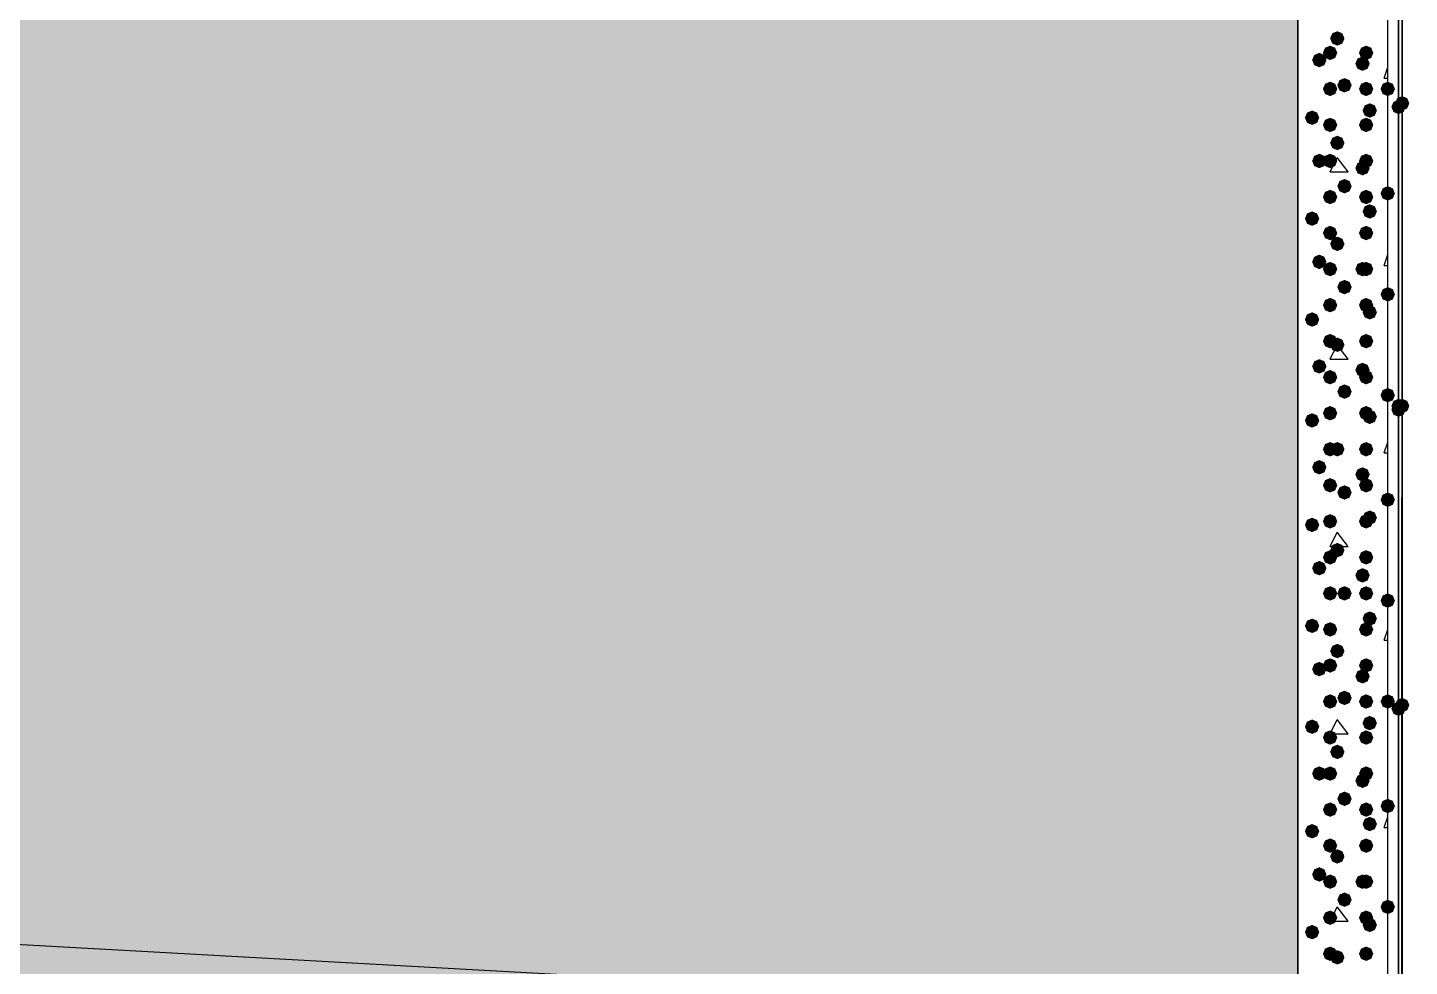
# Model space of a CAD drawing. Header units: millimetres. Extents: x 0 to 420, y 0 to 297.
# Drawn here: x 364.68 to 380.92, y 205.55 to 216.58 of the extents above; entities that cross this region are included whole.
import ezdxf

# ---------------------------------------------------------------- set-up
doc = ezdxf.new("R2010")
doc.units = ezdxf.units.MM
doc.layers.get('0').update_dxf_attribs({"linetype": 'CONTINUOUS'})

msp = doc.modelspace()

# ---------------------------------------------------------------- hatches: boundary and pattern name
at = {"true_color": 0x000007}
h = msp.add_hatch(color=0, dxfattribs=at)
h.paths.add_polyline_path([(380.788333, 226.271667), (380.788333, 82.677)], flags=0)
h.paths.add_polyline_path([(380.788333, 82.677), (380.788333, 226.271667)], flags=0)
at = {"true_color": 0x000008}
h = msp.add_hatch(color=0, dxfattribs=at)
h.paths.add_polyline_path([(379.603, 224.070333), (33.528, 224.070333), (379.603, 204.978)], flags=0)
h.paths.add_polyline_path([(33.528, 224.070333), (379.603, 204.978), (33.528, 204.978)], flags=0)
for points in [[(380.153333, 216.450333), (380.128462, 216.390537), (380.068667, 216.365667), (380.008871, 216.390537), (379.984, 216.450333), (380.008871, 216.510129), (380.068667, 216.535), (380.128462, 216.510129)], [(379.941667, 216.196333), (379.916796, 216.136537), (379.857, 216.111667), (379.797204, 216.136537), (379.772333, 216.196333), (379.797204, 216.256129), (379.857, 216.281), (379.916796, 216.256129)], [(380.068667, 216.281), (380.043796, 216.221204), (379.984, 216.196333), (379.924204, 216.221204), (379.899333, 216.281), (379.924204, 216.340796), (379.984, 216.365667), (380.043796, 216.340796)], [(380.492, 216.281), (380.467129, 216.221204), (380.407333, 216.196333), (380.347538, 216.221204), (380.322667, 216.281), (380.347537, 216.340796), (380.407333, 216.365667), (380.467129, 216.340796)], [(380.449667, 216.154), (380.424796, 216.094204), (380.365, 216.069333), (380.305204, 216.094204), (380.280333, 216.154), (380.305204, 216.213796), (380.365, 216.238667), (380.424796, 216.213796)], [(380.068667, 215.857667), (380.043796, 215.797871), (379.984, 215.773), (379.924204, 215.797871), (379.899333, 215.857667), (379.924204, 215.917462), (379.984, 215.942333), (380.043796, 215.917463)], [(380.238, 215.9), (380.213129, 215.840204), (380.153333, 215.815333), (380.093538, 215.840204), (380.068667, 215.9), (380.093537, 215.959796), (380.153333, 215.984667), (380.213129, 215.959796)], [(380.492, 215.857667), (380.467129, 215.797871), (380.407333, 215.773), (380.347538, 215.797871), (380.322667, 215.857667), (380.347537, 215.917462), (380.407333, 215.942333), (380.467129, 215.917463)], [(380.746, 215.857667), (380.721129, 215.797871), (380.661333, 215.773), (380.601537, 215.797871), (380.576667, 215.857667), (380.601537, 215.917462), (380.661333, 215.942333), (380.721129, 215.917463)], [(379.857, 215.519), (379.832129, 215.459204), (379.772333, 215.434333), (379.712538, 215.459204), (379.687667, 215.519), (379.712537, 215.578796), (379.772333, 215.603667), (379.832129, 215.578796)], [(380.534333, 215.603667), (380.509462, 215.543871), (380.449667, 215.519), (380.389871, 215.543871), (380.365, 215.603667), (380.389871, 215.663462), (380.449667, 215.688333), (380.509462, 215.663463)], [(380.068667, 215.434333), (380.043796, 215.374537), (379.984, 215.349667), (379.924204, 215.374537), (379.899333, 215.434333), (379.924204, 215.494129), (379.984, 215.519), (380.043796, 215.494129)], [(380.492, 215.434333), (380.467129, 215.374537), (380.407333, 215.349667), (380.347538, 215.374537), (380.322667, 215.434333), (380.347537, 215.494129), (380.407333, 215.519), (380.467129, 215.494129)], [(380.153333, 215.222667), (380.128462, 215.162871), (380.068667, 215.138), (380.008871, 215.162871), (379.984, 215.222667), (380.008871, 215.282462), (380.068667, 215.307333), (380.128462, 215.282463)], [(379.941667, 215.011), (379.916796, 214.951204), (379.857, 214.926333), (379.797204, 214.951204), (379.772333, 215.011), (379.797204, 215.070796), (379.857, 215.095667), (379.916796, 215.070796)], [(380.068667, 215.011), (380.043796, 214.951204), (379.984, 214.926333), (379.924204, 214.951204), (379.899333, 215.011), (379.924204, 215.070796), (379.984, 215.095667), (380.043796, 215.070796)], [(380.449667, 214.926333), (380.424796, 214.866537), (380.365, 214.841667), (380.305204, 214.866537), (380.280333, 214.926333), (380.305204, 214.986129), (380.365, 215.011), (380.424796, 214.986129)], [(380.492, 215.011), (380.467129, 214.951204), (380.407333, 214.926333), (380.347538, 214.951204), (380.322667, 215.011), (380.347537, 215.070796), (380.407333, 215.095667), (380.467129, 215.070796)], [(380.238, 214.714667), (380.213129, 214.654871), (380.153333, 214.63), (380.093538, 214.654871), (380.068667, 214.714667), (380.093537, 214.774462), (380.153333, 214.799333), (380.213129, 214.774463)], [(380.068667, 214.587667), (380.043796, 214.527871), (379.984, 214.503), (379.924204, 214.527871), (379.899333, 214.587667), (379.924204, 214.647462), (379.984, 214.672333), (380.043796, 214.647463)], [(380.492, 214.587667), (380.467129, 214.527871), (380.407333, 214.503), (380.347538, 214.527871), (380.322667, 214.587667), (380.347537, 214.647462), (380.407333, 214.672333), (380.467129, 214.647463)], [(380.746, 214.63), (380.721129, 214.570204), (380.661333, 214.545333), (380.601537, 214.570204), (380.576667, 214.63), (380.601537, 214.689796), (380.661333, 214.714667), (380.721129, 214.689796)], [(380.534333, 214.418333), (380.509462, 214.358537), (380.449667, 214.333667), (380.389871, 214.358537), (380.365, 214.418333), (380.389871, 214.478129), (380.449667, 214.503), (380.509462, 214.478129)], [(379.857, 214.333667), (379.832129, 214.273871), (379.772333, 214.249), (379.712538, 214.273871), (379.687667, 214.333667), (379.712537, 214.393462), (379.772333, 214.418333), (379.832129, 214.393463)], [(380.068667, 214.164333), (380.043796, 214.104537), (379.984, 214.079667), (379.924204, 214.104537), (379.899333, 214.164333), (379.924204, 214.224129), (379.984, 214.249), (380.043796, 214.224129)], [(380.492, 214.164333), (380.467129, 214.104537), (380.407333, 214.079667), (380.347538, 214.104537), (380.322667, 214.164333), (380.347537, 214.224129), (380.407333, 214.249), (380.467129, 214.224129)], [(380.153333, 214.037333), (380.128462, 213.977537), (380.068667, 213.952667), (380.008871, 213.977537), (379.984, 214.037333), (380.008871, 214.097129), (380.068667, 214.122), (380.128462, 214.097129)], [(379.941667, 213.825667), (379.916796, 213.765871), (379.857, 213.741), (379.797204, 213.765871), (379.772333, 213.825667), (379.797204, 213.885462), (379.857, 213.910333), (379.916796, 213.885463)], [(380.068667, 213.741), (380.043796, 213.681204), (379.984, 213.656333), (379.924204, 213.681204), (379.899333, 213.741), (379.924204, 213.800796), (379.984, 213.825667), (380.043796, 213.800796)], [(380.449667, 213.741), (380.424796, 213.681204), (380.365, 213.656333), (380.305204, 213.681204), (380.280333, 213.741), (380.305204, 213.800796), (380.365, 213.825667), (380.424796, 213.800796)], [(380.492, 213.741), (380.467129, 213.681204), (380.407333, 213.656333), (380.347538, 213.681204), (380.322667, 213.741), (380.347537, 213.800796), (380.407333, 213.825667), (380.467129, 213.800796)], [(380.238, 213.529333), (380.213129, 213.469538), (380.153333, 213.444667), (380.093538, 213.469538), (380.068667, 213.529333), (380.093537, 213.589129), (380.153333, 213.614), (380.213129, 213.589129)], [(380.746, 213.444667), (380.721129, 213.384871), (380.661333, 213.36), (380.601537, 213.384871), (380.576667, 213.444667), (380.601537, 213.504462), (380.661333, 213.529333), (380.721129, 213.504463)], [(380.068667, 213.317667), (380.043796, 213.257871), (379.984, 213.233), (379.924204, 213.257871), (379.899333, 213.317667), (379.924204, 213.377462), (379.984, 213.402333), (380.043796, 213.377463)], [(380.492, 213.317667), (380.467129, 213.257871), (380.407333, 213.233), (380.347538, 213.257871), (380.322667, 213.317667), (380.347537, 213.377462), (380.407333, 213.402333), (380.467129, 213.377463)], [(379.857, 213.148333), (379.832129, 213.088537), (379.772333, 213.063667), (379.712538, 213.088537), (379.687667, 213.148333), (379.712537, 213.208129), (379.772333, 213.233), (379.832129, 213.208129)], [(380.534333, 213.233), (380.509462, 213.173204), (380.449667, 213.148333), (380.389871, 213.173204), (380.365, 213.233), (380.389871, 213.292796), (380.449667, 213.317667), (380.509462, 213.292796)], [(380.068667, 212.894333), (380.043796, 212.834537), (379.984, 212.809667), (379.924204, 212.834537), (379.899333, 212.894333), (379.924204, 212.954129), (379.984, 212.979), (380.043796, 212.954129)], [(380.153333, 212.852), (380.128462, 212.792204), (380.068667, 212.767333), (380.008871, 212.792204), (379.984, 212.852), (380.008871, 212.911796), (380.068667, 212.936667), (380.128462, 212.911796)], [(380.492, 212.894333), (380.467129, 212.834537), (380.407333, 212.809667), (380.347538, 212.834537), (380.322667, 212.894333), (380.347537, 212.954129), (380.407333, 212.979), (380.467129, 212.954129)], [(379.941667, 212.598), (379.916796, 212.538204), (379.857, 212.513333), (379.797204, 212.538204), (379.772333, 212.598), (379.797204, 212.657796), (379.857, 212.682667), (379.916796, 212.657796)], [(380.068667, 212.471), (380.043796, 212.411204), (379.984, 212.386333), (379.924204, 212.411204), (379.899333, 212.471), (379.924204, 212.530796), (379.984, 212.555667), (380.043796, 212.530796)], [(380.449667, 212.555667), (380.424796, 212.495871), (380.365, 212.471), (380.305204, 212.495871), (380.280333, 212.555667), (380.305204, 212.615462), (380.365, 212.640333), (380.424796, 212.615463)], [(380.492, 212.471), (380.467129, 212.411204), (380.407333, 212.386333), (380.347538, 212.411204), (380.322667, 212.471), (380.347537, 212.530796), (380.407333, 212.555667), (380.467129, 212.530796)], [(380.238, 212.301667), (380.213129, 212.241871), (380.153333, 212.217), (380.093538, 212.241871), (380.068667, 212.301667), (380.093537, 212.361462), (380.153333, 212.386333), (380.213129, 212.361463)], [(380.746, 212.259333), (380.721129, 212.199537), (380.661333, 212.174667), (380.601537, 212.199537), (380.576667, 212.259333), (380.601537, 212.319129), (380.661333, 212.344), (380.721129, 212.319129)], [(379.857, 211.963), (379.832129, 211.903204), (379.772333, 211.878333), (379.712538, 211.903204), (379.687667, 211.963), (379.712537, 212.022796), (379.772333, 212.047667), (379.832129, 212.022796)], [(380.068667, 212.047667), (380.043796, 211.987871), (379.984, 211.963), (379.924204, 211.987871), (379.899333, 212.047667), (379.924204, 212.107462), (379.984, 212.132333), (380.043796, 212.107463)], [(380.492, 212.047667), (380.467129, 211.987871), (380.407333, 211.963), (380.347538, 211.987871), (380.322667, 212.047667), (380.347537, 212.107462), (380.407333, 212.132333), (380.467129, 212.107463)], [(380.534333, 212.005333), (380.509462, 211.945537), (380.449667, 211.920667), (380.389871, 211.945537), (380.365, 212.005333), (380.389871, 212.065129), (380.449667, 212.09), (380.509462, 212.065129)], [(380.068667, 211.624333), (380.043796, 211.564537), (379.984, 211.539667), (379.924204, 211.564537), (379.899333, 211.624333), (379.924204, 211.684129), (379.984, 211.709), (380.043796, 211.684129)], [(380.153333, 211.624333), (380.128462, 211.564537), (380.068667, 211.539667), (380.008871, 211.564537), (379.984, 211.624333), (380.008871, 211.684129), (380.068667, 211.709), (380.128462, 211.684129)], [(380.492, 211.624333), (380.467129, 211.564537), (380.407333, 211.539667), (380.347538, 211.564537), (380.322667, 211.624333), (380.347537, 211.684129), (380.407333, 211.709), (380.467129, 211.684129)], [(379.941667, 211.412667), (379.916796, 211.352871), (379.857, 211.328), (379.797204, 211.352871), (379.772333, 211.412667), (379.797204, 211.472462), (379.857, 211.497333), (379.916796, 211.472463)], [(380.449667, 211.328), (380.424796, 211.268204), (380.365, 211.243333), (380.305204, 211.268204), (380.280333, 211.328), (380.305204, 211.387796), (380.365, 211.412667), (380.424796, 211.387796)], [(380.068667, 211.201), (380.043796, 211.141204), (379.984, 211.116333), (379.924204, 211.141204), (379.899333, 211.201), (379.924204, 211.260796), (379.984, 211.285667), (380.043796, 211.260796)], [(380.492, 211.201), (380.467129, 211.141204), (380.407333, 211.116333), (380.347538, 211.141204), (380.322667, 211.201), (380.347537, 211.260796), (380.407333, 211.285667), (380.467129, 211.260796)], [(380.238, 211.116333), (380.213129, 211.056537), (380.153333, 211.031667), (380.093538, 211.056537), (380.068667, 211.116333), (380.093537, 211.176129), (380.153333, 211.201), (380.213129, 211.176129)], [(380.746, 211.031667), (380.721129, 210.971871), (380.661333, 210.947), (380.601537, 210.971871), (380.576667, 211.031667), (380.601537, 211.091462), (380.661333, 211.116333), (380.721129, 211.091463)], [(380.534333, 210.82), (380.509462, 210.760204), (380.449667, 210.735333), (380.389871, 210.760204), (380.365, 210.82), (380.389871, 210.879796), (380.449667, 210.904667), (380.509462, 210.879796)], [(379.857, 210.735333), (379.832129, 210.675537), (379.772333, 210.650667), (379.712538, 210.675537), (379.687667, 210.735333), (379.712537, 210.795129), (379.772333, 210.82), (379.832129, 210.795129)], [(380.068667, 210.777667), (380.043796, 210.717871), (379.984, 210.693), (379.924204, 210.717871), (379.899333, 210.777667), (379.924204, 210.837462), (379.984, 210.862333), (380.043796, 210.837463)], [(380.492, 210.777667), (380.467129, 210.717871), (380.407333, 210.693), (380.347538, 210.717871), (380.322667, 210.777667), (380.347537, 210.837462), (380.407333, 210.862333), (380.467129, 210.837463)], [(380.068667, 210.354333), (380.043796, 210.294537), (379.984, 210.269667), (379.924204, 210.294537), (379.899333, 210.354333), (379.924204, 210.414129), (379.984, 210.439), (380.043796, 210.414129)], [(380.153333, 210.439), (380.128462, 210.379204), (380.068667, 210.354333), (380.008871, 210.379204), (379.984, 210.439), (380.008871, 210.498796), (380.068667, 210.523667), (380.128462, 210.498796)], [(380.492, 210.354333), (380.467129, 210.294537), (380.407333, 210.269667), (380.347538, 210.294537), (380.322667, 210.354333), (380.347537, 210.414129), (380.407333, 210.439), (380.467129, 210.414129)], [(379.941667, 210.227333), (379.916796, 210.167537), (379.857, 210.142667), (379.797204, 210.167537), (379.772333, 210.227333), (379.797204, 210.287129), (379.857, 210.312), (379.916796, 210.287129)], [(380.449667, 210.142667), (380.424796, 210.082871), (380.365, 210.058), (380.305204, 210.082871), (380.280333, 210.142667), (380.305204, 210.202462), (380.365, 210.227333), (380.424796, 210.202463)], [(380.068667, 209.931), (380.043796, 209.871204), (379.984, 209.846333), (379.924204, 209.871204), (379.899333, 209.931), (379.924204, 209.990796), (379.984, 210.015667), (380.043796, 209.990796)], [(380.238, 209.931), (380.213129, 209.871204), (380.153333, 209.846333), (380.093538, 209.871204), (380.068667, 209.931), (380.093537, 209.990796), (380.153333, 210.015667), (380.213129, 209.990796)], [(380.492, 209.931), (380.467129, 209.871204), (380.407333, 209.846333), (380.347538, 209.871204), (380.322667, 209.931), (380.347537, 209.990796), (380.407333, 210.015667), (380.467129, 209.990796)], [(380.746, 209.846333), (380.721129, 209.786537), (380.661333, 209.761667), (380.601537, 209.786537), (380.576667, 209.846333), (380.601537, 209.906129), (380.661333, 209.931), (380.721129, 209.906129)], [(379.857, 209.55), (379.832129, 209.490204), (379.772333, 209.465333), (379.712538, 209.490204), (379.687667, 209.55), (379.712537, 209.609796), (379.772333, 209.634667), (379.832129, 209.609796)], [(380.068667, 209.507667), (380.043796, 209.447871), (379.984, 209.423), (379.924204, 209.447871), (379.899333, 209.507667), (379.924204, 209.567462), (379.984, 209.592333), (380.043796, 209.567463)], [(380.492, 209.507667), (380.467129, 209.447871), (380.407333, 209.423), (380.347538, 209.447871), (380.322667, 209.507667), (380.347537, 209.567462), (380.407333, 209.592333), (380.467129, 209.567463)], [(380.534333, 209.634667), (380.509462, 209.574871), (380.449667, 209.55), (380.389871, 209.574871), (380.365, 209.634667), (380.389871, 209.694462), (380.449667, 209.719333), (380.509462, 209.694463)], [(380.153333, 209.253667), (380.128462, 209.193871), (380.068667, 209.169), (380.008871, 209.193871), (379.984, 209.253667), (380.008871, 209.313462), (380.068667, 209.338333), (380.128462, 209.313463)], [(379.941667, 209.042), (379.916796, 208.982204), (379.857, 208.957333), (379.797204, 208.982204), (379.772333, 209.042), (379.797204, 209.101796), (379.857, 209.126667), (379.916796, 209.101796)], [(380.068667, 209.084333), (380.043796, 209.024538), (379.984, 208.999667), (379.924204, 209.024538), (379.899333, 209.084333), (379.924204, 209.144129), (379.984, 209.169), (380.043796, 209.144129)], [(380.492, 209.084333), (380.467129, 209.024538), (380.407333, 208.999667), (380.347538, 209.024538), (380.322667, 209.084333), (380.347537, 209.144129), (380.407333, 209.169), (380.467129, 209.144129)], [(380.449667, 208.957333), (380.424796, 208.897537), (380.365, 208.872667), (380.305204, 208.897537), (380.280333, 208.957333), (380.305204, 209.017129), (380.365, 209.042), (380.424796, 209.017129)], [(380.238, 208.703333), (380.213129, 208.643537), (380.153333, 208.618667), (380.093538, 208.643537), (380.068667, 208.703333), (380.093537, 208.763129), (380.153333, 208.788), (380.213129, 208.763129)], [(380.068667, 208.661), (380.043796, 208.601204), (379.984, 208.576333), (379.924204, 208.601204), (379.899333, 208.661), (379.924204, 208.720796), (379.984, 208.745667), (380.043796, 208.720796)], [(380.492, 208.661), (380.467129, 208.601204), (380.407333, 208.576333), (380.347538, 208.601204), (380.322667, 208.661), (380.347537, 208.720796), (380.407333, 208.745667), (380.467129, 208.720796)], [(380.746, 208.661), (380.721129, 208.601204), (380.661333, 208.576333), (380.601537, 208.601204), (380.576667, 208.661), (380.601537, 208.720796), (380.661333, 208.745667), (380.721129, 208.720796)], [(380.534333, 208.407), (380.509462, 208.347204), (380.449667, 208.322333), (380.389871, 208.347204), (380.365, 208.407), (380.389871, 208.466796), (380.449667, 208.491667), (380.509462, 208.466796)], [(379.857, 208.364667), (379.832129, 208.304871), (379.772333, 208.28), (379.712538, 208.304871), (379.687667, 208.364667), (379.712537, 208.424462), (379.772333, 208.449333), (379.832129, 208.424463)], [(380.068667, 208.237667), (380.043796, 208.177871), (379.984, 208.153), (379.924204, 208.177871), (379.899333, 208.237667), (379.924204, 208.297462), (379.984, 208.322333), (380.043796, 208.297463)], [(380.492, 208.237667), (380.467129, 208.177871), (380.407333, 208.153), (380.347538, 208.177871), (380.322667, 208.237667), (380.347537, 208.297462), (380.407333, 208.322333), (380.467129, 208.297463)], [(380.153333, 208.068333), (380.128462, 208.008537), (380.068667, 207.983667), (380.008871, 208.008537), (379.984, 208.068333), (380.008871, 208.128129), (380.068667, 208.153), (380.128462, 208.128129)], [(379.941667, 207.814333), (379.916796, 207.754537), (379.857, 207.729667), (379.797204, 207.754537), (379.772333, 207.814333), (379.797204, 207.874129), (379.857, 207.899), (379.916796, 207.874129)], [(380.068667, 207.814333), (380.043796, 207.754537), (379.984, 207.729667), (379.924204, 207.754537), (379.899333, 207.814333), (379.924204, 207.874129), (379.984, 207.899), (380.043796, 207.874129)], [(380.449667, 207.729667), (380.424796, 207.669871), (380.365, 207.645), (380.305204, 207.669871), (380.280333, 207.729667), (380.305204, 207.789462), (380.365, 207.814333), (380.424796, 207.789463)], [(380.492, 207.814333), (380.467129, 207.754537), (380.407333, 207.729667), (380.347538, 207.754537), (380.322667, 207.814333), (380.347537, 207.874129), (380.407333, 207.899), (380.467129, 207.874129)], [(380.238, 207.518), (380.213129, 207.458204), (380.153333, 207.433333), (380.093538, 207.458204), (380.068667, 207.518), (380.093537, 207.577796), (380.153333, 207.602667), (380.213129, 207.577796)], [(380.746, 207.433333), (380.721129, 207.373538), (380.661333, 207.348667), (380.601537, 207.373538), (380.576667, 207.433333), (380.601537, 207.493129), (380.661333, 207.518), (380.721129, 207.493129)], [(380.068667, 207.391), (380.043796, 207.331204), (379.984, 207.306333), (379.924204, 207.331204), (379.899333, 207.391), (379.924204, 207.450796), (379.984, 207.475667), (380.043796, 207.450796)], [(380.492, 207.391), (380.467129, 207.331204), (380.407333, 207.306333), (380.347538, 207.331204), (380.322667, 207.391), (380.347537, 207.450796), (380.407333, 207.475667), (380.467129, 207.450796)], [(379.857, 207.137), (379.832129, 207.077204), (379.772333, 207.052333), (379.712538, 207.077204), (379.687667, 207.137), (379.712537, 207.196796), (379.772333, 207.221667), (379.832129, 207.196796)], [(380.534333, 207.221667), (380.509462, 207.161871), (380.449667, 207.137), (380.389871, 207.161871), (380.365, 207.221667), (380.389871, 207.281462), (380.449667, 207.306333), (380.509462, 207.281463)], [(380.068667, 206.967667), (380.043796, 206.907871), (379.984, 206.883), (379.924204, 206.907871), (379.899333, 206.967667), (379.924204, 207.027462), (379.984, 207.052333), (380.043796, 207.027463)], [(380.492, 206.967667), (380.467129, 206.907871), (380.407333, 206.883), (380.347538, 206.907871), (380.322667, 206.967667), (380.347537, 207.027462), (380.407333, 207.052333), (380.467129, 207.027463)], [(380.153333, 206.840667), (380.128462, 206.780871), (380.068667, 206.756), (380.008871, 206.780871), (379.984, 206.840667), (380.008871, 206.900462), (380.068667, 206.925333), (380.128462, 206.900463)], [(379.941667, 206.629), (379.916796, 206.569204), (379.857, 206.544333), (379.797204, 206.569204), (379.772333, 206.629), (379.797204, 206.688796), (379.857, 206.713667), (379.916796, 206.688796)], [(380.068667, 206.544333), (380.043796, 206.484537), (379.984, 206.459667), (379.924204, 206.484537), (379.899333, 206.544333), (379.924204, 206.604129), (379.984, 206.629), (380.043796, 206.604129)], [(380.449667, 206.544333), (380.424796, 206.484537), (380.365, 206.459667), (380.305204, 206.484537), (380.280333, 206.544333), (380.305204, 206.604129), (380.365, 206.629), (380.424796, 206.604129)], [(380.492, 206.544333), (380.467129, 206.484537), (380.407333, 206.459667), (380.347538, 206.484537), (380.322667, 206.544333), (380.347537, 206.604129), (380.407333, 206.629), (380.467129, 206.604129)], [(380.238, 206.332667), (380.213129, 206.272871), (380.153333, 206.248), (380.093538, 206.272871), (380.068667, 206.332667), (380.093537, 206.392462), (380.153333, 206.417333), (380.213129, 206.392463)], [(380.068667, 206.121), (380.043796, 206.061204), (379.984, 206.036333), (379.924204, 206.061204), (379.899333, 206.121), (379.924204, 206.180796), (379.984, 206.205667), (380.043796, 206.180796)], [(380.492, 206.121), (380.467129, 206.061204), (380.407333, 206.036333), (380.347538, 206.061204), (380.322667, 206.121), (380.347537, 206.180796), (380.407333, 206.205667), (380.467129, 206.180796)], [(380.746, 206.248), (380.721129, 206.188204), (380.661333, 206.163333), (380.601537, 206.188204), (380.576667, 206.248), (380.601537, 206.307796), (380.661333, 206.332667), (380.721129, 206.307796)], [(379.857, 205.951667), (379.832129, 205.891871), (379.772333, 205.867), (379.712538, 205.891871), (379.687667, 205.951667), (379.712537, 206.011462), (379.772333, 206.036333), (379.832129, 206.011463)], [(380.534333, 206.036333), (380.509462, 205.976537), (380.449667, 205.951667), (380.389871, 205.976537), (380.365, 206.036333), (380.389871, 206.096129), (380.449667, 206.121), (380.509462, 206.096129)], [(380.068667, 205.697667), (380.043796, 205.637871), (379.984, 205.613), (379.924204, 205.637871), (379.899333, 205.697667), (379.924204, 205.757462), (379.984, 205.782333), (380.043796, 205.757463)], [(380.153333, 205.655333), (380.128462, 205.595537), (380.068667, 205.570667), (380.008871, 205.595537), (379.984, 205.655333), (380.008871, 205.715129), (380.068667, 205.74), (380.128462, 205.715129)], [(380.492, 205.697667), (380.467129, 205.637871), (380.407333, 205.613), (380.347538, 205.637871), (380.322667, 205.697667), (380.347537, 205.757462), (380.407333, 205.782333), (380.467129, 205.757463)]]:
    msp.add_hatch(color=0, dxfattribs=at).paths.add_polyline_path(points, flags=0)
at = {"true_color": 0x0000fe}
for points in [[(380.915333, 215.688333), (380.890463, 215.628537), (380.830667, 215.603667), (380.770871, 215.628537), (380.746, 215.688333), (380.770871, 215.748129), (380.830667, 215.773), (380.890462, 215.748129)], [(380.873, 215.646), (380.848129, 215.586204), (380.788333, 215.561333), (380.728538, 215.586204), (380.703667, 215.646), (380.728537, 215.705796), (380.788333, 215.730667), (380.848129, 215.705796)], [(380.873, 215.646), (380.848129, 215.586204), (380.788333, 215.561333), (380.728538, 215.586204), (380.703667, 215.646), (380.728537, 215.705796), (380.788333, 215.730667), (380.848129, 215.705796)], [(380.873, 215.646), (380.848129, 215.586204), (380.788333, 215.561333), (380.728538, 215.586204), (380.703667, 215.646), (380.728537, 215.705796), (380.788333, 215.730667), (380.848129, 215.705796)], [(380.873, 212.132333), (380.848129, 212.072537), (380.788333, 212.047667), (380.728538, 212.072537), (380.703667, 212.132333), (380.728537, 212.192129), (380.788333, 212.217), (380.848129, 212.192129)], [(380.873, 212.132333), (380.848129, 212.072537), (380.788333, 212.047667), (380.728538, 212.072537), (380.703667, 212.132333), (380.728537, 212.192129), (380.788333, 212.217), (380.848129, 212.192129)], [(380.915333, 212.132333), (380.890463, 212.072537), (380.830667, 212.047667), (380.770871, 212.072537), (380.746, 212.132333), (380.770871, 212.192129), (380.830667, 212.217), (380.890462, 212.192129)], [(380.873, 212.09), (380.848129, 212.030204), (380.788333, 212.005333), (380.728538, 212.030204), (380.703667, 212.09), (380.728537, 212.149796), (380.788333, 212.174667), (380.848129, 212.149796)], [(380.873, 208.576333), (380.848129, 208.516537), (380.788333, 208.491667), (380.728538, 208.516537), (380.703667, 208.576333), (380.728537, 208.636129), (380.788333, 208.661), (380.848129, 208.636129)], [(380.873, 208.576333), (380.848129, 208.516537), (380.788333, 208.491667), (380.728538, 208.516537), (380.703667, 208.576333), (380.728537, 208.636129), (380.788333, 208.661), (380.848129, 208.636129)], [(380.873, 208.576333), (380.848129, 208.516537), (380.788333, 208.491667), (380.728538, 208.516537), (380.703667, 208.576333), (380.728537, 208.636129), (380.788333, 208.661), (380.848129, 208.636129)], [(380.915333, 208.618667), (380.890463, 208.558871), (380.830667, 208.534), (380.770871, 208.558871), (380.746, 208.618667), (380.770871, 208.678462), (380.830667, 208.703333), (380.890462, 208.678463)]]:
    msp.add_hatch(color=0, dxfattribs=at).paths.add_polyline_path(points, flags=0)

# ---------------------------------------------------------------- linework, layer by layer
at = {"color": 0, "true_color": 0x000007}
for points in [[(380.830667, 82.677), (380.830667, 226.356333), (380.788333, 226.356333)], [(380.788333, 226.314), (380.830667, 226.314), (380.788333, 82.677)], [(380.788333, 226.314), (380.788333, 82.677)], [(380.788333, 82.677), (380.788333, 226.271667), (380.788333, 226.314)], [(380.830667, 226.314), (380.830667, 82.677)], [(380.788333, 226.271667), (380.788333, 82.677)], [(379.603, 224.070333), (379.603, 204.978)], [(380.661333, 204.978), (380.661333, 224.070333)]]:
    msp.add_lwpolyline(points, dxfattribs=at)
for points in [[(380.788333, 226.314), (380.788333, 82.677)], [(380.788333, 226.271667), (380.788333, 82.677)], [(380.788333, 82.677), (380.788333, 226.271667)]]:
    msp.add_lwpolyline(points, close=True, dxfattribs=at)
at = {"color": 0, "true_color": 0x000008}
for points in [[(379.603, 224.070333), (33.528, 224.070333), (379.603, 204.978)], [(33.528, 224.070333), (379.603, 204.978), (33.528, 204.978)]]:
    msp.add_lwpolyline(points, close=True, dxfattribs=at)
for points in [[(380.619, 215.984667), (380.661333, 216.111667)], [(380.619, 215.984667), (380.661333, 215.984667)], [(379.984, 214.884), (380.068667, 215.053333)], [(380.195667, 214.884), (380.068667, 215.053333)], [(379.984, 214.884), (380.195667, 214.884)], [(380.619, 213.783333), (380.661333, 213.910333)], [(380.619, 213.783333), (380.661333, 213.783333)], [(379.984, 212.682667), (380.068667, 212.852)], [(380.195667, 212.682667), (380.068667, 212.852)], [(379.984, 212.682667), (380.195667, 212.682667)], [(380.619, 211.582), (380.661333, 211.709)], [(380.619, 211.582), (380.661333, 211.582)], [(379.984, 210.481333), (380.068667, 210.650667)], [(380.195667, 210.481333), (380.068667, 210.650667)], [(379.984, 210.481333), (380.195667, 210.481333)], [(380.619, 209.380667), (380.661333, 209.507667)], [(380.619, 209.380667), (380.661333, 209.380667)], [(379.984, 208.28), (380.068667, 208.449333)], [(380.195667, 208.28), (380.068667, 208.449333)], [(379.984, 208.28), (380.195667, 208.28)], [(380.619, 207.179333), (380.661333, 207.306333)], [(380.619, 207.179333), (380.661333, 207.179333)], [(379.984, 206.078667), (380.068667, 206.248)], [(380.195667, 206.078667), (380.068667, 206.248)], [(379.984, 206.078667), (380.195667, 206.078667)]]:
    msp.add_lwpolyline(points, dxfattribs=at)

doc.saveas('drawing.dxf')
